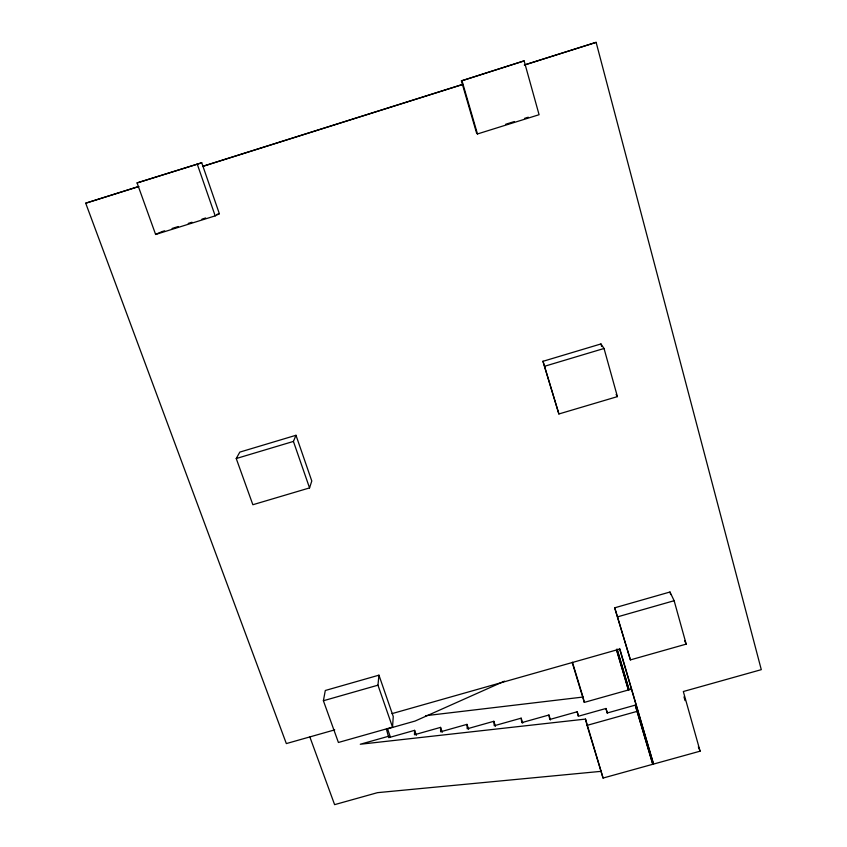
<?xml version="1.0" encoding="UTF-8"?>
<svg xmlns="http://www.w3.org/2000/svg" width="847" height="847" viewBox="0 0 847 847"><rect width="100%" height="100%" fill="white"/><g stroke="black" fill="none" stroke-linecap="round" stroke-linejoin="round"><path stroke-width="1.27" d="M504.473 681.147L415.115 721.041L386.412 729.161L388.752 737.652L414.617 730.347L414.469 734.751L440.578 727.382L442.24 732.306M392.532 727.16L393.252 716.52L378.948 675.165L325.301 690.485L323.395 700.744L338.408 742.47L392.532 727.16L377.963 685.181L378.948 675.165M309.547 487.914L311.791 481.001L295.984 435.284L239.817 452.107L236.239 458.534L252.861 504.727L309.547 487.914L293.422 441.425L295.984 435.284M461.403 80.889L524.124 60.878L539.084 114.716L477.464 133.964L476.66 133.339L461.403 80.889L524.124 60.878M215.202 215.869L219.352 213.709L201.734 162.772L137.076 182.92L155.626 234.471L215.202 215.869L197.192 163.969M155.626 234.471L159.829 232.47M619.475 648.474L653.524 764.079L700.109 751.173L683.328 691.523L761.294 669.659L596.129 42.35L524.886 64.891M201.734 162.772L137.076 182.92M334.713 729.87L286.339 743.581L85.706 203.195L138.643 186.509M202.92 166.256L462.536 84.446M524.293 64.986L596.129 42.35M138.844 186.541L85.706 203.195M203.185 166.266L463.065 84.372M160.877 231.972L164.614 230.808M172.079 228.468L178.294 226.53M188.246 223.417L191.983 222.253M201.935 219.151L205.662 217.975M216.864 214.482L219.352 213.709M505.617 124.287L514.425 121.534M524.505 118.389L528.274 117.214M542.98 361.309L600.947 343.946L604.038 348.477L617.421 396.618L558.893 413.971L542.98 361.309L558.893 413.971M236.239 458.534L293.422 441.425M544.992 366.148L604.038 348.477M614.7 607.807L669.977 592.011L674.138 600.714L686.197 644.122L630.412 659.898L614.7 607.807L630.412 659.898M323.395 700.744L377.963 685.181M617.865 616.764L674.138 600.714M392.002 713.629L619.877 649.024L653.524 764.079M388.868 736.181L360.282 744.248L585.51 719.082L603.075 778.054L652.783 764.28L635.25 705.138L607.235 712.994L605.965 708.484L578.247 716.266L577.199 711.766L549.767 719.474L548.93 715.006L521.773 722.639L521.149 718.171L494.256 725.741L493.833 721.295L467.205 728.801L466.983 724.365L440.62 731.797L440.578 727.382M572.17 662.375L584.314 702.385L628.41 689.977L616.627 649.776M616.934 649.056L629.056 689.797L631.566 689.087M603.075 778.054L587.045 725.371L637.283 711.311M425.49 715.726L582.99 697.049L584.314 702.385M601.402 771.31L377.476 792.665L334.607 804.65L309.886 737.038M616.097 394.48L617.421 396.618M684.577 640.607L686.197 644.122M698.341 746.832L700.109 751.173M387.45 728.611L390.372 736.996M414.617 730.347L416.332 735.355M466.983 724.365L468.624 729.331M628.41 689.977L616.457 649.84M652.783 764.28L635.25 705.138M493.833 721.295L495.463 726.313M521.149 718.171L522.715 723.116M548.93 715.006L550.486 719.982M577.199 711.766L578.353 715.546M572.456 662.322L582.99 697.049M605.965 708.484L607.447 713.439M617.219 649.395L629.056 689.797M461.922 80.497L477.464 133.964M683.995 696.859L685.054 700.628M600.947 343.946L601.645 346.434M669.977 592.011L670.676 594.53M585.51 719.082L587.045 725.371"/></g></svg>
